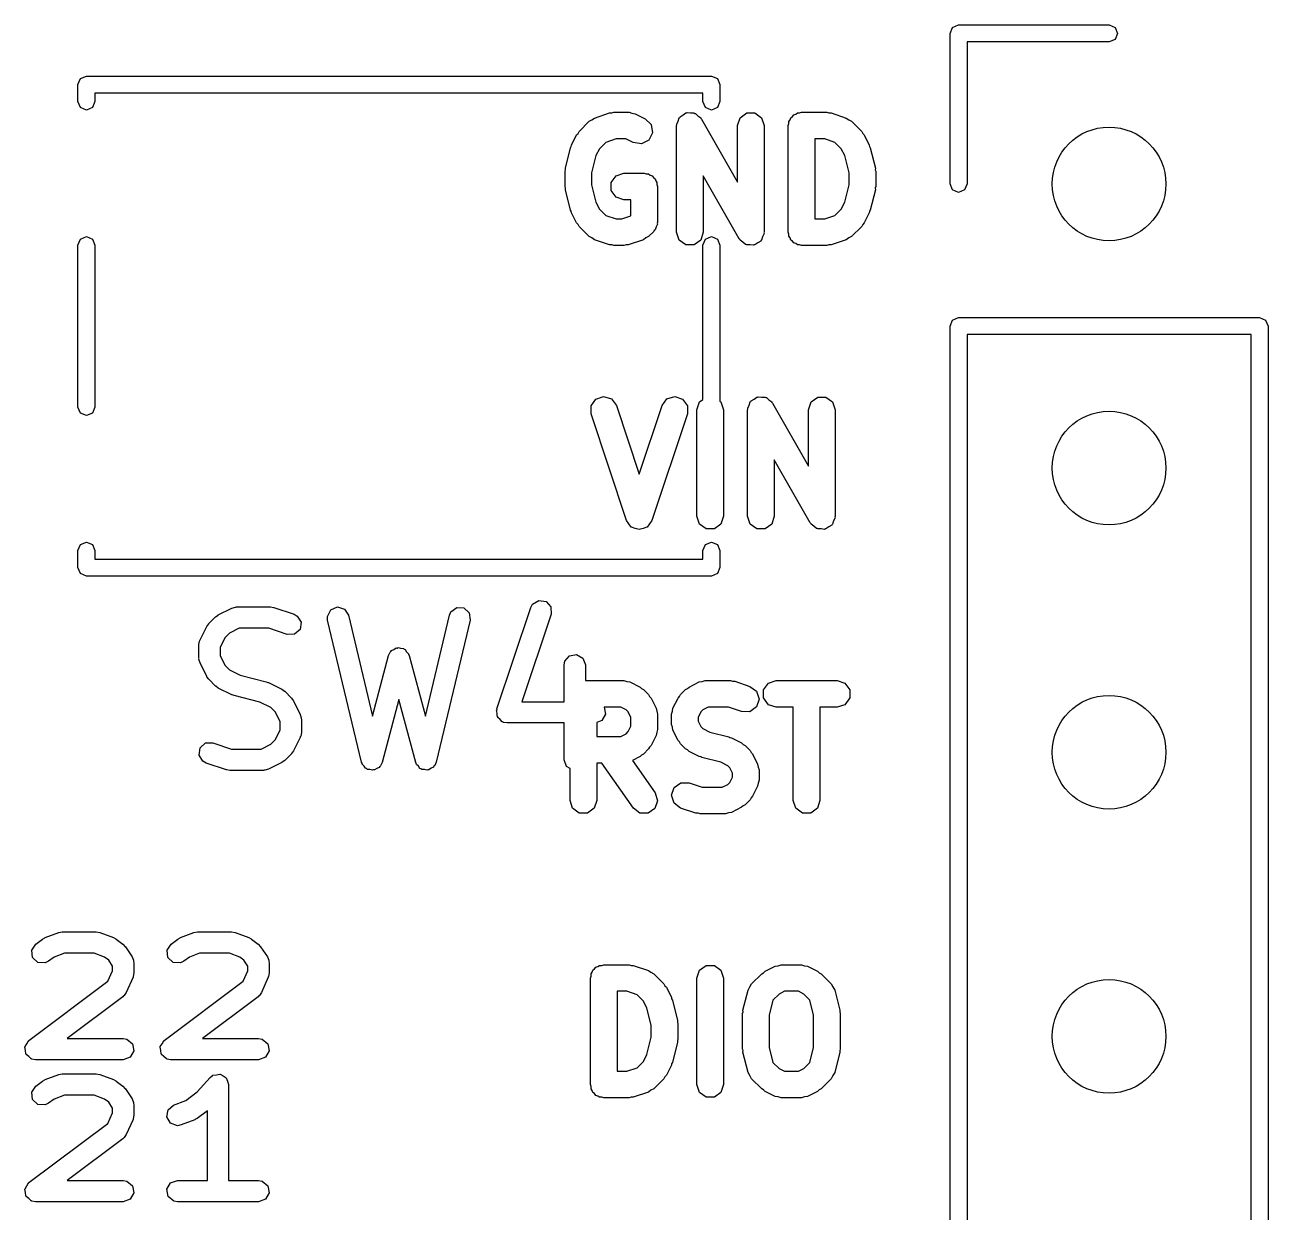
# Model space of a CAD drawing. Extents: x 4.56 to 6.28, y -4.66 to -2.14.
# Drawn here: x 5.9101 to 6.2547, y -4.2416 to -3.9126 of the extents above; entities that cross this region are included whole.
import ezdxf

# ---------------------------------------------------------------- set-up
doc = ezdxf.new("R2010")
doc.units = 0
doc.header["$MEASUREMENT"] = 0
doc.layers.add('BLACK', color=7, linetype='CONTINUOUS')

msp = doc.modelspace()

# ---------------------------------------------------------------- linework, layer by layer
at = {"layer": 'BLACK', "linetype": 'CONTINUOUS'}
for p, q in [((6.16654, -3.91496), (6.16723, -3.91329)), ((6.16723, -3.91329), (6.1689, -3.9126)), ((6.1689, -3.9126), (6.21063, -3.9126)), ((6.21063, -3.9126), (6.2123, -3.91329)), ((6.2123, -3.91329), (6.21299, -3.91496)), ((6.16654, -3.95669), (6.16654, -3.91496)), ((6.21063, -3.91732), (6.17126, -3.91732)), ((6.17126, -3.91732), (6.17126, -3.95669)), ((6.2123, -3.91663), (6.21063, -3.91732)), ((6.21299, -3.91496), (6.2123, -3.91663)), ((5.9248, -3.92913), (5.9255, -3.92746)), ((5.9255, -3.92746), (5.92717, -3.92677)), ((5.92717, -3.92677), (6.10039, -3.92677)), ((6.10039, -3.92677), (6.10206, -3.92746)), ((6.10206, -3.92746), (6.10276, -3.92913)), ((5.9248, -3.93386), (5.9248, -3.92913)), ((6.09803, -3.9315), (5.92953, -3.9315)), ((5.92953, -3.9315), (5.92953, -3.93386)), ((6.09803, -3.93386), (6.09803, -3.9315)), ((6.10276, -3.92913), (6.10276, -3.93386)), ((5.9255, -3.93553), (5.9248, -3.93386)), ((5.92717, -3.93622), (5.9255, -3.93553)), ((5.92884, -3.93553), (5.92717, -3.93622)), ((5.92953, -3.93386), (5.92884, -3.93553)), ((6.09872, -3.93553), (6.09803, -3.93386)), ((6.10039, -3.93622), (6.09872, -3.93553)), ((6.10206, -3.93553), (6.10039, -3.93622)), ((6.10276, -3.93386), (6.10206, -3.93553)), ((6.06653, -3.93932), (6.06729, -3.93893)), ((6.06729, -3.93893), (6.06798, -3.93843)), ((6.06798, -3.93843), (6.07219, -3.93702)), ((6.07219, -3.93702), (6.07279, -3.93702)), ((6.07279, -3.93702), (6.07336, -3.93683)), ((6.07336, -3.93683), (6.07758, -3.93683)), ((6.07758, -3.93683), (6.07839, -3.9371)), ((6.07839, -3.9371), (6.07923, -3.93722)), ((6.07923, -3.93722), (6.08204, -3.93863)), ((6.08204, -3.93863), (6.08367, -3.94023)), ((6.09117, -3.93926), (6.09147, -3.93835)), ((6.09147, -3.93835), (6.09164, -3.93823)), ((6.09164, -3.93823), (6.09172, -3.93804)), ((6.09172, -3.93804), (6.09254, -3.93757)), ((6.09254, -3.93757), (6.09331, -3.93701)), ((6.09331, -3.93701), (6.09352, -3.93701)), ((6.09352, -3.93701), (6.0937, -3.93691)), ((6.0937, -3.93691), (6.09464, -3.93701)), ((6.09464, -3.93701), (6.09559, -3.93701)), ((6.09559, -3.93701), (6.09576, -3.93714)), ((6.09576, -3.93714), (6.09597, -3.93716)), ((6.09597, -3.93716), (6.09667, -3.9378)), ((6.09667, -3.9378), (6.09744, -3.93835)), ((6.09744, -3.93835), (6.0975, -3.93855)), ((6.0975, -3.93855), (6.09766, -3.93869)), ((6.09766, -3.93869), (6.10763, -3.95615)), ((6.10763, -3.94052), (6.10834, -3.93835)), ((6.10834, -3.93835), (6.11019, -3.93701)), ((6.11019, -3.93701), (6.11247, -3.93701)), ((6.11247, -3.93701), (6.11431, -3.93835)), ((6.11431, -3.93835), (6.11502, -3.94052)), ((6.12188, -3.93938), (6.12222, -3.93891)), ((6.12222, -3.93891), (6.1224, -3.93835)), ((6.1224, -3.93835), (6.12287, -3.93801)), ((6.12287, -3.93801), (6.12322, -3.93754)), ((6.12322, -3.93754), (6.12377, -3.93736)), ((6.12377, -3.93736), (6.12425, -3.93701)), ((6.12425, -3.93701), (6.12483, -3.93701)), ((6.12483, -3.93701), (6.12539, -3.93683)), ((6.12539, -3.93683), (6.13242, -3.93683)), ((6.13242, -3.93683), (6.13299, -3.93702)), ((6.13299, -3.93702), (6.13358, -3.93702)), ((6.13358, -3.93702), (6.1378, -3.93843)), ((6.1378, -3.93843), (6.13849, -3.93893)), ((6.13849, -3.93893), (6.13925, -3.93932)), ((6.06345, -3.94266), (6.06372, -3.94213)), ((6.06372, -3.94213), (6.06653, -3.93932)), ((6.08367, -3.94023), (6.08404, -3.94248)), ((6.09076, -3.94052), (6.09083, -3.94032)), ((6.09076, -3.97005), (6.09076, -3.94052)), ((6.09078, -3.94012), (6.09117, -3.93926)), ((6.09083, -3.94032), (6.09078, -3.94012)), ((6.10763, -3.95615), (6.10763, -3.94052)), ((6.11502, -3.94052), (6.11502, -3.97005)), ((6.1217, -3.94052), (6.12188, -3.93997)), ((6.1217, -3.97005), (6.1217, -3.94052)), ((6.12188, -3.93997), (6.12188, -3.93938)), ((6.13925, -3.93932), (6.14206, -3.94213)), ((6.14206, -3.94213), (6.14233, -3.94266)), ((6.06162, -3.9459), (6.06303, -3.94309)), ((6.06303, -3.94309), (6.06345, -3.94266)), ((6.07114, -3.94516), (6.06936, -3.94693)), ((6.07396, -3.94421), (6.07114, -3.94516)), ((6.07671, -3.94421), (6.07396, -3.94421)), ((6.07874, -3.94523), (6.07671, -3.94421)), ((6.081, -3.94557), (6.07874, -3.94523)), ((6.08302, -3.94452), (6.081, -3.94557)), ((6.08404, -3.94248), (6.08302, -3.94452)), ((6.12908, -3.94421), (6.12908, -3.96636)), ((6.13182, -3.94421), (6.12908, -3.94421)), ((6.13464, -3.94516), (6.13182, -3.94421)), ((6.13641, -3.94693), (6.13464, -3.94516)), ((6.14233, -3.94266), (6.14275, -3.94309)), ((6.14275, -3.94309), (6.14415, -3.9459)), ((6.05994, -3.95228), (6.06134, -3.94666)), ((6.06134, -3.94666), (6.06156, -3.94631)), ((6.06156, -3.94631), (6.06162, -3.9459)), ((6.06841, -3.94884), (6.06721, -3.95363)), ((6.06936, -3.94693), (6.06841, -3.94884)), ((6.13737, -3.94884), (6.13641, -3.94693)), ((6.13857, -3.95363), (6.13737, -3.94884)), ((6.14415, -3.9459), (6.14422, -3.94631)), ((6.14422, -3.94631), (6.14443, -3.94666)), ((6.14443, -3.94666), (6.14584, -3.95228)), ((6.05983, -3.95318), (6.05997, -3.95274)), ((6.05997, -3.95274), (6.05994, -3.95228)), ((6.14584, -3.95228), (6.14581, -3.95274)), ((6.14581, -3.95274), (6.14595, -3.95318)), ((6.05983, -3.9574), (6.05983, -3.95318)), ((6.06721, -3.95363), (6.06721, -3.95694)), ((6.07266, -3.95626), (6.074, -3.95441)), ((6.074, -3.95441), (6.07617, -3.9537)), ((6.07617, -3.9537), (6.0818, -3.9537)), ((6.0818, -3.9537), (6.08235, -3.95389)), ((6.08235, -3.95389), (6.08294, -3.95389)), ((6.08294, -3.95389), (6.08341, -3.95423)), ((6.08341, -3.95423), (6.08397, -3.95441)), ((6.08397, -3.95441), (6.08431, -3.95488)), ((6.08431, -3.95488), (6.08478, -3.95523)), ((6.08478, -3.95523), (6.08496, -3.95578)), ((6.08496, -3.95578), (6.08531, -3.95626)), ((6.10812, -3.97188), (6.09814, -3.95442)), ((6.09814, -3.95442), (6.09814, -3.97005)), ((6.13857, -3.95694), (6.13857, -3.95363)), ((6.14595, -3.95318), (6.14595, -3.9574)), ((6.05997, -3.95783), (6.05983, -3.9574)), ((6.05994, -3.95829), (6.05997, -3.95783)), ((6.06134, -3.96392), (6.05994, -3.95829)), ((6.06721, -3.95694), (6.06841, -3.96173)), ((6.07266, -3.95854), (6.07266, -3.95626)), ((6.074, -3.96038), (6.07266, -3.95854)), ((6.08531, -3.95626), (6.08531, -3.95684)), ((6.08531, -3.95684), (6.08549, -3.9574)), ((6.08549, -3.9574), (6.08549, -3.96724)), ((6.13737, -3.96173), (6.13857, -3.95694)), ((6.14584, -3.95829), (6.14443, -3.96392)), ((6.14595, -3.9574), (6.14581, -3.95783)), ((6.14581, -3.95783), (6.14584, -3.95829)), ((6.16723, -3.95836), (6.16654, -3.95669)), ((6.1689, -3.95906), (6.16723, -3.95836)), ((6.17057, -3.95836), (6.1689, -3.95906)), ((6.17126, -3.95669), (6.17057, -3.95836)), ((6.06841, -3.96173), (6.06936, -3.96365)), ((6.07617, -3.96109), (6.074, -3.96038)), ((6.07811, -3.96109), (6.07617, -3.96109)), ((6.07811, -3.96552), (6.07811, -3.96109)), ((6.13641, -3.96365), (6.13737, -3.96173)), ((6.06156, -3.96426), (6.06134, -3.96392)), ((6.06162, -3.96467), (6.06156, -3.96426)), ((6.06303, -3.96748), (6.06162, -3.96467)), ((6.06936, -3.96365), (6.07114, -3.96542)), ((6.07114, -3.96542), (6.07396, -3.96636)), ((6.07396, -3.96636), (6.07558, -3.96636)), ((6.07558, -3.96636), (6.07811, -3.96552)), ((6.12908, -3.96636), (6.13182, -3.96636)), ((6.13182, -3.96636), (6.13464, -3.96542)), ((6.13464, -3.96542), (6.13641, -3.96365)), ((6.14415, -3.96467), (6.14275, -3.96748)), ((6.14422, -3.96426), (6.14415, -3.96467)), ((6.14443, -3.96392), (6.14422, -3.96426)), ((6.06345, -3.96791), (6.06303, -3.96748)), ((6.06372, -3.96844), (6.06345, -3.96791)), ((6.06653, -3.97125), (6.06372, -3.96844)), ((6.08441, -3.96985), (6.083, -3.97125)), ((6.08454, -3.96958), (6.08441, -3.96985)), ((6.08478, -3.96941), (6.08454, -3.96958)), ((6.08505, -3.96859), (6.08478, -3.96941)), ((6.08544, -3.96782), (6.08505, -3.96859)), ((6.08549, -3.96724), (6.0854, -3.96752)), ((6.0854, -3.96752), (6.08544, -3.96782)), ((6.14206, -3.96844), (6.13925, -3.97125)), ((6.14233, -3.96791), (6.14206, -3.96844)), ((6.14275, -3.96748), (6.14233, -3.96791)), ((5.9248, -3.97362), (5.9255, -3.97195)), ((5.9255, -3.97195), (5.92717, -3.97126)), ((5.92717, -3.97126), (5.92884, -3.97195)), ((5.92884, -3.97195), (5.92953, -3.97362)), ((6.06729, -3.97164), (6.06653, -3.97125)), ((6.06798, -3.97215), (6.06729, -3.97164)), ((6.07219, -3.97355), (6.06798, -3.97215)), ((6.08156, -3.97215), (6.07734, -3.97355)), ((6.08224, -3.97164), (6.08156, -3.97215)), ((6.083, -3.97125), (6.08224, -3.97164)), ((6.09147, -3.97222), (6.09076, -3.97005)), ((6.09331, -3.97356), (6.09147, -3.97222)), ((6.09744, -3.97222), (6.09559, -3.97356)), ((6.09814, -3.97005), (6.09744, -3.97222)), ((6.09803, -3.97362), (6.09872, -3.97195)), ((6.09872, -3.97195), (6.10039, -3.97126)), ((6.10039, -3.97126), (6.10206, -3.97195)), ((6.10206, -3.97195), (6.10276, -3.97362)), ((6.10828, -3.97202), (6.10812, -3.97188)), ((6.10834, -3.97222), (6.10828, -3.97202)), ((6.10911, -3.97278), (6.10834, -3.97222)), ((6.10981, -3.97342), (6.10911, -3.97278)), ((6.11002, -3.97344), (6.10981, -3.97342)), ((6.11019, -3.97356), (6.11002, -3.97344)), ((6.11323, -3.973), (6.11247, -3.97356)), ((6.11406, -3.97253), (6.11323, -3.973)), ((6.11414, -3.97234), (6.11406, -3.97253)), ((6.11431, -3.97222), (6.11414, -3.97234)), ((6.11461, -3.97132), (6.11431, -3.97222)), ((6.11499, -3.97045), (6.11461, -3.97132)), ((6.11502, -3.97005), (6.11495, -3.97025)), ((6.11495, -3.97025), (6.11499, -3.97045)), ((6.12188, -3.97061), (6.1217, -3.97005)), ((6.12188, -3.97119), (6.12188, -3.97061)), ((6.12222, -3.97166), (6.12188, -3.97119)), ((6.1224, -3.97222), (6.12222, -3.97166)), ((6.12287, -3.97256), (6.1224, -3.97222)), ((6.12322, -3.97304), (6.12287, -3.97256)), ((6.12377, -3.97322), (6.12322, -3.97304)), ((6.12425, -3.97356), (6.12377, -3.97322)), ((6.1378, -3.97215), (6.13358, -3.97355)), ((6.13849, -3.97164), (6.1378, -3.97215)), ((6.13925, -3.97125), (6.13849, -3.97164)), ((5.9248, -4.0185), (5.9248, -3.97362)), ((5.92953, -3.97362), (5.92953, -4.0185)), ((6.07279, -3.97356), (6.07219, -3.97355)), ((6.07336, -3.97374), (6.07279, -3.97356)), ((6.07617, -3.97374), (6.07336, -3.97374)), ((6.07674, -3.97356), (6.07617, -3.97374)), ((6.07734, -3.97355), (6.07674, -3.97356)), ((6.09559, -3.97356), (6.09331, -3.97356)), ((6.09803, -4.01641), (6.09803, -3.97362)), ((6.10276, -3.97362), (6.10276, -4.01687)), ((6.11113, -3.97356), (6.11019, -3.97356)), ((6.11208, -3.97366), (6.11113, -3.97356)), ((6.11226, -3.97356), (6.11208, -3.97366)), ((6.11247, -3.97356), (6.11226, -3.97356)), ((6.12483, -3.97356), (6.12425, -3.97356)), ((6.12539, -3.97374), (6.12483, -3.97356)), ((6.13242, -3.97374), (6.12539, -3.97374)), ((6.13299, -3.97356), (6.13242, -3.97374)), ((6.13358, -3.97355), (6.13299, -3.97356)), ((6.16723, -3.99439), (6.1689, -3.9937)), ((6.1689, -3.9937), (6.25236, -3.9937)), ((6.25236, -3.9937), (6.25403, -3.99439)), ((6.16654, -3.99606), (6.16723, -3.99439)), ((6.16654, -4.39213), (6.16654, -3.99606)), ((6.25403, -3.99439), (6.25472, -3.99606)), ((6.25472, -3.99606), (6.25472, -4.39213)), ((6.17126, -3.99843), (6.17126, -4.38976)), ((6.25, -3.99843), (6.17126, -3.99843)), ((6.25, -4.38976), (6.25, -3.99843)), ((6.06703, -4.01815), (6.06836, -4.01629)), ((6.06705, -4.02043), (6.06703, -4.01815)), ((6.06836, -4.01629), (6.07052, -4.01557)), ((6.07052, -4.01557), (6.0727, -4.01626)), ((6.0727, -4.01626), (6.07405, -4.0181)), ((6.07405, -4.0181), (6.08039, -4.03712)), ((6.08039, -4.03712), (6.08673, -4.0181)), ((6.08673, -4.0181), (6.08809, -4.01626)), ((6.08809, -4.01626), (6.09026, -4.01557)), ((6.09026, -4.01557), (6.09243, -4.01629)), ((6.09243, -4.01629), (6.09375, -4.01815)), ((6.09375, -4.01815), (6.09374, -4.02043)), ((6.09639, -4.01926), (6.09709, -4.01709)), ((6.09709, -4.01709), (6.09803, -4.01641)), ((6.10276, -4.01687), (6.10306, -4.01709)), ((6.10306, -4.01709), (6.10377, -4.01926)), ((6.11047, -4.01886), (6.11086, -4.018)), ((6.11086, -4.018), (6.11115, -4.01709)), ((6.11115, -4.01709), (6.11132, -4.01697)), ((6.11132, -4.01697), (6.11141, -4.01678)), ((6.11141, -4.01678), (6.11223, -4.01631)), ((6.11223, -4.01631), (6.113, -4.01575)), ((6.113, -4.01575), (6.11321, -4.01575)), ((6.11321, -4.01575), (6.11339, -4.01565)), ((6.11339, -4.01565), (6.11433, -4.01575)), ((6.11433, -4.01575), (6.11528, -4.01575)), ((6.11528, -4.01575), (6.11545, -4.01588)), ((6.11545, -4.01588), (6.11565, -4.0159)), ((6.11565, -4.0159), (6.11636, -4.01654)), ((6.11636, -4.01654), (6.11712, -4.01709)), ((6.11712, -4.01709), (6.11719, -4.01729)), ((6.11719, -4.01729), (6.11734, -4.01743)), ((6.11734, -4.01743), (6.12732, -4.03489)), ((6.12732, -4.01926), (6.12802, -4.01709)), ((6.12802, -4.01709), (6.12987, -4.01575)), ((6.12987, -4.01575), (6.13215, -4.01575)), ((6.13215, -4.01575), (6.134, -4.01709)), ((6.134, -4.01709), (6.1347, -4.01926)), ((5.9255, -4.02017), (5.9248, -4.0185)), ((5.92717, -4.02087), (5.9255, -4.02017)), ((5.92884, -4.02017), (5.92717, -4.02087)), ((5.92953, -4.0185), (5.92884, -4.02017)), ((6.07689, -4.04996), (6.06705, -4.02043)), ((6.09374, -4.02043), (6.08389, -4.04996)), ((6.09639, -4.04879), (6.09639, -4.01926)), ((6.10377, -4.01926), (6.10377, -4.04879)), ((6.11045, -4.01926), (6.11051, -4.01907)), ((6.11045, -4.04879), (6.11045, -4.01926)), ((6.11051, -4.01907), (6.11047, -4.01886)), ((6.12732, -4.03489), (6.12732, -4.01926)), ((6.1347, -4.01926), (6.1347, -4.04879)), ((6.12781, -4.05062), (6.11783, -4.03316)), ((6.11783, -4.03316), (6.11783, -4.04879)), ((6.09709, -4.05096), (6.09639, -4.04879)), ((6.10377, -4.04879), (6.10306, -4.05096)), ((6.11115, -4.05096), (6.11045, -4.04879)), ((6.11783, -4.04879), (6.11712, -4.05096)), ((6.13468, -4.04919), (6.13429, -4.05006)), ((6.1347, -4.04879), (6.13464, -4.04899)), ((6.13464, -4.04899), (6.13468, -4.04919)), ((6.07755, -4.05085), (6.07689, -4.04996)), ((6.0782, -4.05176), (6.07755, -4.05085)), ((6.07823, -4.05177), (6.0782, -4.05176)), ((6.07825, -4.05179), (6.07823, -4.05177)), ((6.07931, -4.05213), (6.07825, -4.05179)), ((6.08036, -4.05248), (6.07931, -4.05213)), ((6.08039, -4.05247), (6.08036, -4.05248)), ((6.08042, -4.05248), (6.08039, -4.05247)), ((6.08148, -4.05213), (6.08042, -4.05248)), ((6.08254, -4.05179), (6.08148, -4.05213)), ((6.08256, -4.05177), (6.08254, -4.05179)), ((6.08258, -4.05176), (6.08256, -4.05177)), ((6.08323, -4.05085), (6.08258, -4.05176)), ((6.08389, -4.04996), (6.08323, -4.05085)), ((6.09894, -4.0523), (6.09709, -4.05096)), ((6.10122, -4.0523), (6.09894, -4.0523)), ((6.10306, -4.05096), (6.10122, -4.0523)), ((6.113, -4.0523), (6.11115, -4.05096)), ((6.11528, -4.0523), (6.113, -4.0523)), ((6.11712, -4.05096), (6.11528, -4.0523)), ((6.12796, -4.05076), (6.12781, -4.05062)), ((6.12802, -4.05096), (6.12796, -4.05076)), ((6.12879, -4.05152), (6.12802, -4.05096)), ((6.12949, -4.05216), (6.12879, -4.05152)), ((6.1297, -4.05218), (6.12949, -4.05216)), ((6.12987, -4.0523), (6.1297, -4.05218)), ((6.13082, -4.0523), (6.12987, -4.0523)), ((6.13176, -4.0524), (6.13082, -4.0523)), ((6.13194, -4.0523), (6.13176, -4.0524)), ((6.13215, -4.0523), (6.13194, -4.0523)), ((6.13292, -4.05174), (6.13215, -4.0523)), ((6.13374, -4.05127), (6.13292, -4.05174)), ((6.13383, -4.05108), (6.13374, -4.05127)), ((6.134, -4.05096), (6.13383, -4.05108)), ((6.13429, -4.05006), (6.134, -4.05096)), ((5.9255, -4.0566), (5.92717, -4.05591)), ((5.92717, -4.05591), (5.92884, -4.0566)), ((6.09872, -4.0566), (6.10039, -4.05591)), ((6.10039, -4.05591), (6.10206, -4.0566)), ((5.9248, -4.05827), (5.9255, -4.0566)), ((5.9248, -4.06299), (5.9248, -4.05827)), ((5.92884, -4.0566), (5.92953, -4.05827)), ((5.92953, -4.05827), (5.92953, -4.06063)), ((6.09803, -4.05827), (6.09872, -4.0566)), ((6.09803, -4.06063), (6.09803, -4.05827)), ((6.10206, -4.0566), (6.10276, -4.05827)), ((6.10276, -4.05827), (6.10276, -4.06299)), ((5.9255, -4.06466), (5.9248, -4.06299)), ((5.92953, -4.06063), (6.09803, -4.06063)), ((6.10276, -4.06299), (6.10206, -4.06466)), ((5.92717, -4.06535), (5.9255, -4.06466)), ((6.10039, -4.06535), (5.92717, -4.06535)), ((6.10206, -4.06466), (6.10039, -4.06535)), ((6.05035, -4.07406), (6.05084, -4.07316)), ((6.05084, -4.07316), (6.05256, -4.0721)), ((6.05256, -4.0721), (6.05456, -4.07239)), ((6.05456, -4.07239), (6.0559, -4.07391)), ((5.96107, -4.07853), (5.96295, -4.07665)), ((5.96295, -4.07665), (5.96367, -4.07615)), ((5.96367, -4.07615), (5.96372, -4.0761)), ((5.96372, -4.0761), (5.96746, -4.07422)), ((5.96746, -4.07422), (5.96845, -4.07393)), ((5.96845, -4.07393), (5.96862, -4.07397)), ((5.96862, -4.07397), (5.96879, -4.07391)), ((5.96879, -4.07391), (5.97816, -4.07391)), ((5.97816, -4.07391), (5.97903, -4.07407)), ((5.97903, -4.07407), (5.97909, -4.07406)), ((5.97909, -4.07406), (5.98472, -4.07594)), ((5.98472, -4.07594), (5.98562, -4.07643)), ((5.98562, -4.07643), (5.98668, -4.07815)), ((5.99397, -4.07653), (5.99488, -4.07472)), ((5.99403, -4.07755), (5.99397, -4.07653)), ((5.99488, -4.07472), (5.99673, -4.07392)), ((5.99673, -4.07392), (5.99867, -4.0745)), ((5.99867, -4.0745), (5.99978, -4.07618)), ((5.99978, -4.07618), (6.00644, -4.10417)), ((6.02112, -4.10417), (6.02778, -4.07618)), ((6.02778, -4.07618), (6.02819, -4.07524)), ((6.02819, -4.07524), (6.02981, -4.07404)), ((6.02981, -4.07404), (6.03182, -4.07416)), ((6.03182, -4.07416), (6.03329, -4.07554)), ((6.03329, -4.07554), (6.03352, -4.07755)), ((6.04097, -4.10218), (6.05035, -4.07406)), ((6.05595, -4.07592), (6.04787, -4.10016)), ((6.0559, -4.07391), (6.05595, -4.07592)), ((5.95865, -4.08304), (5.96052, -4.07929)), ((5.96052, -4.07929), (5.96105, -4.07859)), ((5.96105, -4.07859), (5.96107, -4.07853)), ((5.96948, -4.07982), (5.96678, -4.08117)), ((5.97768, -4.07982), (5.96948, -4.07982)), ((5.98285, -4.08154), (5.97768, -4.07982)), ((5.98638, -4.08015), (5.98487, -4.08149)), ((5.98668, -4.07815), (5.98638, -4.08015)), ((6.00341, -4.11692), (5.99403, -4.07755)), ((6.03352, -4.07755), (6.02415, -4.11692)), ((5.95833, -4.08436), (5.95851, -4.08335)), ((5.95851, -4.08335), (5.95862, -4.08322)), ((5.95862, -4.08322), (5.95865, -4.08304)), ((5.96559, -4.08236), (5.96424, -4.08506)), ((5.96678, -4.08117), (5.96559, -4.08236)), ((5.98487, -4.08149), (5.98285, -4.08154)), ((5.95833, -4.08811), (5.95833, -4.08436)), ((5.96424, -4.08506), (5.96424, -4.08742)), ((6.01093, -4.08735), (6.01136, -4.08642)), ((6.01136, -4.08642), (6.01158, -4.08627)), ((6.01158, -4.08627), (6.01169, -4.08602)), ((6.01169, -4.08602), (6.01239, -4.0857)), ((6.01239, -4.0857), (6.01301, -4.08526)), ((6.01301, -4.08526), (6.01328, -4.08529)), ((6.01328, -4.08529), (6.01353, -4.08517)), ((6.01353, -4.08517), (6.01426, -4.08537)), ((6.01426, -4.08537), (6.01502, -4.08544)), ((6.01502, -4.08544), (6.01522, -4.08563)), ((6.01522, -4.08563), (6.01548, -4.0857)), ((6.01548, -4.0857), (6.01591, -4.08632)), ((6.01591, -4.08632), (6.01645, -4.08686)), ((6.01645, -4.08686), (6.01648, -4.08713)), ((6.01648, -4.08713), (6.01663, -4.08735)), ((6.06105, -4.08743), (6.06304, -4.08708)), ((6.06304, -4.08708), (6.06479, -4.08809)), ((5.95839, -4.08828), (5.95833, -4.08811)), ((5.95835, -4.08845), (5.95839, -4.08828)), ((5.95865, -4.08943), (5.95835, -4.08845)), ((5.96052, -4.09318), (5.95865, -4.08943)), ((5.96424, -4.08742), (5.96559, -4.09011)), ((5.96559, -4.09011), (5.96678, -4.09131)), ((6.00644, -4.10417), (6.01093, -4.08735)), ((6.01663, -4.08735), (6.02112, -4.10417)), ((6.05957, -4.08999), (6.05975, -4.08898)), ((6.05957, -4.10016), (6.05957, -4.08999)), ((6.05975, -4.08898), (6.06105, -4.08743)), ((6.06479, -4.08809), (6.06548, -4.08999)), ((6.06548, -4.08999), (6.06548, -4.09431)), ((5.96057, -4.09323), (5.96052, -4.09318)), ((5.96107, -4.09395), (5.96057, -4.09323)), ((5.96295, -4.09583), (5.96107, -4.09395)), ((5.96678, -4.09131), (5.96982, -4.09283)), ((5.96982, -4.09283), (5.977, -4.09462)), ((5.96301, -4.09585), (5.96295, -4.09583)), ((5.96372, -4.09638), (5.96301, -4.09585)), ((5.96746, -4.09825), (5.96372, -4.09638)), ((5.977, -4.09462), (5.97747, -4.09483)), ((5.97747, -4.09483), (5.9776, -4.09485)), ((5.9776, -4.09485), (5.98135, -4.09672)), ((5.98135, -4.09672), (5.98206, -4.09725)), ((5.98206, -4.09725), (5.98212, -4.09727)), ((5.98212, -4.09727), (5.984, -4.09915)), ((6.06548, -4.09431), (6.07617, -4.09431)), ((6.07617, -4.09431), (6.07698, -4.09458)), ((6.07698, -4.09458), (6.07782, -4.0947)), ((6.07782, -4.0947), (6.08064, -4.09611)), ((6.08064, -4.09611), (6.08106, -4.09653)), ((6.08106, -4.09653), (6.0816, -4.0968)), ((6.0816, -4.0968), (6.083, -4.09821)), ((6.09184, -4.09821), (6.09325, -4.0968)), ((6.09325, -4.0968), (6.09378, -4.09653)), ((6.09378, -4.09653), (6.09421, -4.09611)), ((6.09421, -4.09611), (6.09702, -4.0947)), ((6.09702, -4.0947), (6.09786, -4.09458)), ((6.09786, -4.09458), (6.09867, -4.09431)), ((6.09867, -4.09431), (6.1057, -4.09431)), ((6.1057, -4.09431), (6.10627, -4.0945)), ((6.10627, -4.0945), (6.10687, -4.0945)), ((6.10687, -4.0945), (6.11109, -4.09591)), ((6.11109, -4.09591), (6.11292, -4.09726)), ((6.11292, -4.09726), (6.11361, -4.09944)), ((6.11485, -4.09686), (6.11619, -4.09502)), ((6.11485, -4.09914), (6.11485, -4.09686)), ((6.11619, -4.09502), (6.11836, -4.09431)), ((6.11836, -4.09431), (6.13523, -4.09431)), ((6.13523, -4.09431), (6.1374, -4.09502)), ((6.1374, -4.09502), (6.13874, -4.09686)), ((6.13874, -4.09686), (6.13874, -4.09914)), ((5.9676, -4.09827), (5.96746, -4.09825)), ((5.96807, -4.09848), (5.9676, -4.09827)), ((5.97525, -4.10027), (5.96807, -4.09848)), ((5.97828, -4.10179), (5.97525, -4.10027)), ((5.984, -4.09915), (5.9845, -4.09987)), ((5.9845, -4.09987), (5.98455, -4.09992)), ((5.98455, -4.09992), (5.98642, -4.10367)), ((6.01378, -4.09957), (6.00913, -4.117)), ((6.01843, -4.117), (6.01378, -4.09957)), ((6.04787, -4.10016), (6.05957, -4.10016)), ((6.083, -4.09821), (6.08327, -4.09874)), ((6.08327, -4.09874), (6.08369, -4.09916)), ((6.08369, -4.09916), (6.0851, -4.10198)), ((6.08975, -4.10198), (6.09115, -4.09916)), ((6.09115, -4.09916), (6.09157, -4.09874)), ((6.09157, -4.09874), (6.09184, -4.09821)), ((6.11361, -4.09944), (6.11289, -4.1016)), ((6.11619, -4.10099), (6.11485, -4.09914)), ((6.13874, -4.09914), (6.1374, -4.10099)), ((5.97948, -4.10299), (5.97828, -4.10179)), ((5.98083, -4.10568), (5.97948, -4.10299)), ((5.98642, -4.10367), (5.98672, -4.10465)), ((6.04087, -4.1026), (6.04098, -4.1024)), ((6.04101, -4.10339), (6.04087, -4.1026)), ((6.04098, -4.1024), (6.04097, -4.10218)), ((6.04103, -4.1042), (6.04101, -4.10339)), ((6.04118, -4.10437), (6.04103, -4.1042)), ((6.04122, -4.10459), (6.04118, -4.10437)), ((6.07106, -4.10362), (6.07005, -4.10537)), ((6.07072, -4.10169), (6.07106, -4.10362)), ((6.0753, -4.10169), (6.07072, -4.10169)), ((6.0768, -4.10244), (6.0753, -4.10169)), ((6.07736, -4.103), (6.0768, -4.10244)), ((6.07811, -4.1045), (6.07736, -4.103)), ((6.0851, -4.10198), (6.08523, -4.10282)), ((6.08523, -4.10282), (6.08549, -4.10363)), ((6.08549, -4.10363), (6.08549, -4.10785)), ((6.08936, -4.10363), (6.08962, -4.10282)), ((6.08936, -4.10644), (6.08936, -4.10363)), ((6.08962, -4.10282), (6.08975, -4.10198)), ((6.09749, -4.103), (6.09674, -4.1045)), ((6.09805, -4.10244), (6.09749, -4.103)), ((6.09954, -4.10169), (6.09805, -4.10244)), ((6.1051, -4.10169), (6.09954, -4.10169)), ((6.10875, -4.10291), (6.1051, -4.10169)), ((6.11103, -4.10293), (6.10875, -4.10291)), ((6.11289, -4.1016), (6.11103, -4.10293)), ((6.11836, -4.10169), (6.11619, -4.10099)), ((6.1231, -4.10169), (6.11836, -4.10169)), ((6.1231, -4.12753), (6.1231, -4.10169)), ((6.13523, -4.10169), (6.13048, -4.10169)), ((6.13048, -4.10169), (6.13048, -4.12753)), ((6.1374, -4.10099), (6.13523, -4.10169)), ((5.98083, -4.10804), (5.98083, -4.10568)), ((5.98672, -4.10465), (5.98668, -4.10482)), ((5.98668, -4.10482), (5.98674, -4.10499)), ((5.98674, -4.10499), (5.98674, -4.10874)), ((6.04184, -4.10511), (6.04122, -4.10459)), ((6.04237, -4.10571), (6.04184, -4.10511)), ((6.04259, -4.10574), (6.04237, -4.10571)), ((6.04277, -4.10589), (6.04259, -4.10574)), ((6.04378, -4.10606), (6.04277, -4.10589)), ((6.05957, -4.10606), (6.04378, -4.10606)), ((6.05957, -4.11624), (6.05957, -4.10606)), ((6.07005, -4.10537), (6.06862, -4.10589)), ((6.06862, -4.10589), (6.06862, -4.10978)), ((6.07736, -4.10847), (6.07811, -4.10697)), ((6.07811, -4.10697), (6.07811, -4.1045)), ((6.08549, -4.10785), (6.08523, -4.10865)), ((6.08962, -4.10725), (6.08936, -4.10644)), ((6.08975, -4.10809), (6.08962, -4.10725)), ((6.09674, -4.1045), (6.09674, -4.10557)), ((6.09674, -4.10557), (6.09749, -4.10707)), ((6.09749, -4.10707), (6.09805, -4.10762)), ((6.09805, -4.10762), (6.09996, -4.10858)), ((5.97828, -4.11193), (5.97948, -4.11074)), ((5.97948, -4.11074), (5.98083, -4.10804)), ((5.98642, -4.11006), (5.98455, -4.11381)), ((5.98644, -4.10988), (5.98642, -4.11006)), ((5.98656, -4.10975), (5.98644, -4.10988)), ((5.98674, -4.10874), (5.98656, -4.10975)), ((6.06862, -4.10978), (6.0753, -4.10978)), ((6.0753, -4.10978), (6.0768, -4.10903)), ((6.0768, -4.10903), (6.07736, -4.10847)), ((6.0851, -4.1095), (6.08369, -4.11231)), ((6.08523, -4.10865), (6.0851, -4.1095)), ((6.09115, -4.1109), (6.08975, -4.10809)), ((6.09157, -4.11133), (6.09115, -4.1109)), ((6.09996, -4.10858), (6.10519, -4.10989)), ((6.10519, -4.10989), (6.10554, -4.11011)), ((6.10554, -4.11011), (6.10595, -4.11017)), ((6.10595, -4.11017), (6.10876, -4.11158)), ((5.95839, -4.11495), (5.95869, -4.11295)), ((5.95869, -4.11295), (5.9602, -4.11161)), ((5.9602, -4.11161), (5.96222, -4.11156)), ((5.96222, -4.11156), (5.96739, -4.11328)), ((5.96739, -4.11328), (5.97559, -4.11328)), ((5.97559, -4.11328), (5.97828, -4.11193)), ((5.984, -4.11457), (5.98212, -4.11645)), ((5.98402, -4.11452), (5.984, -4.11457)), ((5.98455, -4.11381), (5.98402, -4.11452)), ((6.0816, -4.11467), (6.08106, -4.11495)), ((6.083, -4.11327), (6.0816, -4.11467)), ((6.08327, -4.11273), (6.083, -4.11327)), ((6.08369, -4.11231), (6.08327, -4.11273)), ((6.09184, -4.11186), (6.09157, -4.11133)), ((6.09325, -4.11327), (6.09184, -4.11186)), ((6.09378, -4.11354), (6.09325, -4.11327)), ((6.09421, -4.11396), (6.09378, -4.11354)), ((6.09702, -4.11537), (6.09421, -4.11396)), ((6.10876, -4.11158), (6.10918, -4.11199)), ((6.10918, -4.11199), (6.10972, -4.11227)), ((6.10972, -4.11227), (6.11112, -4.11367)), ((6.11112, -4.11367), (6.1114, -4.11421)), ((6.1114, -4.11421), (6.11182, -4.11463)), ((6.11182, -4.11463), (6.11322, -4.11744)), ((5.95945, -4.11667), (5.95839, -4.11495)), ((5.96035, -4.11716), (5.95945, -4.11667)), ((5.96598, -4.11904), (5.96035, -4.11716)), ((5.98135, -4.117), (5.9776, -4.11888)), ((5.9814, -4.11695), (5.98135, -4.117)), ((5.98212, -4.11645), (5.9814, -4.11695)), ((6.00358, -4.11718), (6.00341, -4.11692)), ((6.00361, -4.11749), (6.00358, -4.11718)), ((6.00412, -4.118), (6.00361, -4.11749)), ((6.00452, -4.11861), (6.00412, -4.118)), ((6.00845, -4.1181), (6.00831, -4.11838)), ((6.0087, -4.11793), (6.00845, -4.1181)), ((6.00913, -4.117), (6.0087, -4.11793)), ((6.0186, -4.11725), (6.01843, -4.117)), ((6.01864, -4.11756), (6.0186, -4.11725)), ((6.01917, -4.11806), (6.01864, -4.11756)), ((6.01958, -4.11865), (6.01917, -4.11806)), ((6.0235, -4.11805), (6.02336, -4.11833)), ((6.02374, -4.11786), (6.0235, -4.11805)), ((6.02415, -4.11692), (6.02374, -4.11786)), ((6.06026, -4.11813), (6.05957, -4.11624)), ((6.06123, -4.1187), (6.06026, -4.11813)), ((6.07003, -4.11716), (6.06862, -4.11716)), ((6.06862, -4.11716), (6.06862, -4.12753)), ((6.07877, -4.12965), (6.07003, -4.11716)), ((6.08064, -4.11537), (6.07853, -4.11642)), ((6.07853, -4.11642), (6.08482, -4.12541)), ((6.08106, -4.11495), (6.08064, -4.11537)), ((6.09743, -4.11543), (6.09702, -4.11537)), ((6.09778, -4.11564), (6.09743, -4.11543)), ((6.10301, -4.11695), (6.09778, -4.11564)), ((6.10492, -4.11791), (6.10301, -4.11695)), ((6.10548, -4.11847), (6.10492, -4.11791)), ((6.11322, -4.11744), (6.11335, -4.11829)), ((5.96604, -4.11903), (5.96598, -4.11904)), ((5.96691, -4.11919), (5.96604, -4.11903)), ((5.97628, -4.11919), (5.96691, -4.11919)), ((5.97645, -4.11913), (5.97628, -4.11919)), ((5.97662, -4.11917), (5.97645, -4.11913)), ((5.9776, -4.11888), (5.97662, -4.11917)), ((6.00482, -4.11869), (6.00452, -4.11861)), ((6.00504, -4.11891), (6.00482, -4.11869)), ((6.00576, -4.11898), (6.00504, -4.11891)), ((6.00646, -4.11918), (6.00576, -4.11898)), ((6.00674, -4.11906), (6.00646, -4.11918)), ((6.00705, -4.11909), (6.00674, -4.11906)), ((6.00764, -4.11867), (6.00705, -4.11909)), ((6.00831, -4.11838), (6.00764, -4.11867)), ((6.01988, -4.11873), (6.01958, -4.11865)), ((6.02011, -4.11895), (6.01988, -4.11873)), ((6.02083, -4.11899), (6.02011, -4.11895)), ((6.02153, -4.11918), (6.02083, -4.11899)), ((6.02181, -4.11905), (6.02153, -4.11918)), ((6.02212, -4.11906), (6.02181, -4.11905)), ((6.02271, -4.11863), (6.02212, -4.11906)), ((6.02336, -4.11833), (6.02271, -4.11863)), ((6.06123, -4.12753), (6.06123, -4.1187)), ((6.10623, -4.11997), (6.10548, -4.11847)), ((6.10548, -4.12253), (6.10623, -4.12104)), ((6.10623, -4.12104), (6.10623, -4.11997)), ((6.11335, -4.11829), (6.11361, -4.11909)), ((6.11361, -4.11909), (6.11361, -4.12191)), ((6.08936, -4.1261), (6.09008, -4.12393)), ((6.09008, -4.12393), (6.09193, -4.12261)), ((6.09193, -4.12261), (6.09421, -4.12262)), ((6.09421, -4.12262), (6.09786, -4.12384)), ((6.09786, -4.12384), (6.10342, -4.12384)), ((6.10342, -4.12384), (6.10492, -4.12309)), ((6.10492, -4.12309), (6.10548, -4.12253)), ((6.11322, -4.12356), (6.11182, -4.12637)), ((6.11335, -4.12272), (6.11322, -4.12356)), ((6.11361, -4.12191), (6.11335, -4.12272)), ((6.06194, -4.1297), (6.06123, -4.12753)), ((6.06862, -4.12753), (6.06791, -4.1297)), ((6.08549, -4.1276), (6.08475, -4.12975)), ((6.08482, -4.12541), (6.08549, -4.1276)), ((6.09004, -4.12827), (6.08936, -4.1261)), ((6.09188, -4.12963), (6.09004, -4.12827)), ((6.11112, -4.12733), (6.10972, -4.12873)), ((6.1114, -4.1268), (6.11112, -4.12733)), ((6.11182, -4.12637), (6.1114, -4.1268)), ((6.12381, -4.1297), (6.1231, -4.12753)), ((6.13048, -4.12753), (6.12978, -4.1297)), ((6.06378, -4.13104), (6.06194, -4.1297)), ((6.06607, -4.13104), (6.06378, -4.13104)), ((6.06791, -4.1297), (6.06607, -4.13104)), ((6.0806, -4.13102), (6.07877, -4.12965)), ((6.08288, -4.13106), (6.0806, -4.13102)), ((6.08475, -4.12975), (6.08288, -4.13106)), ((6.0961, -4.13103), (6.09188, -4.12963)), ((6.0967, -4.13104), (6.0961, -4.13103)), ((6.09727, -4.13122), (6.0967, -4.13104)), ((6.1043, -4.13122), (6.09727, -4.13122)), ((6.1051, -4.13096), (6.1043, -4.13122)), ((6.10595, -4.13083), (6.1051, -4.13096)), ((6.10876, -4.12943), (6.10595, -4.13083)), ((6.10918, -4.12901), (6.10876, -4.12943)), ((6.10972, -4.12873), (6.10918, -4.12901)), ((6.12565, -4.13104), (6.12381, -4.1297)), ((6.12793, -4.13104), (6.12565, -4.13104)), ((6.12978, -4.1297), (6.12793, -4.13104)), ((5.91311, -4.16735), (5.91499, -4.16594)), ((5.91499, -4.16594), (5.91564, -4.16562)), ((5.91564, -4.16562), (5.91572, -4.16554)), ((5.91572, -4.16554), (5.91947, -4.16414)), ((5.91947, -4.16414), (5.92048, -4.16395)), ((5.92048, -4.16395), (5.9205, -4.16395)), ((5.9205, -4.16395), (5.92051, -4.16395)), ((5.92051, -4.16395), (5.92988, -4.16395)), ((5.92988, -4.16395), (5.93089, -4.16413)), ((5.93089, -4.16413), (5.93091, -4.16414)), ((5.93091, -4.16414), (5.93092, -4.16414)), ((5.93092, -4.16414), (5.93467, -4.16554)), ((5.93467, -4.16554), (5.9353, -4.16591)), ((5.9353, -4.16591), (5.9354, -4.16594)), ((5.9354, -4.16594), (5.93728, -4.16735)), ((5.95061, -4.16735), (5.95248, -4.16594)), ((5.95248, -4.16594), (5.95313, -4.16562)), ((5.95313, -4.16562), (5.95322, -4.16554)), ((5.95322, -4.16554), (5.95697, -4.16414)), ((5.95697, -4.16414), (5.95798, -4.16395)), ((5.95798, -4.16395), (5.95799, -4.16395)), ((5.95799, -4.16395), (5.95801, -4.16395)), ((5.95801, -4.16395), (5.96738, -4.16395)), ((5.96738, -4.16395), (5.96839, -4.16413)), ((5.96839, -4.16413), (5.9684, -4.16414)), ((5.9684, -4.16414), (5.96842, -4.16414)), ((5.96842, -4.16414), (5.97217, -4.16554)), ((5.97217, -4.16554), (5.97279, -4.16591)), ((5.97279, -4.16591), (5.9729, -4.16594)), ((5.9729, -4.16594), (5.97478, -4.16735)), ((5.91201, -4.16904), (5.91311, -4.16735)), ((5.91225, -4.17105), (5.91201, -4.16904)), ((5.92105, -4.16985), (5.91819, -4.17092)), ((5.92935, -4.16985), (5.92105, -4.16985)), ((5.9322, -4.17092), (5.92935, -4.16985)), ((5.93728, -4.16735), (5.93794, -4.16806)), ((5.93794, -4.16806), (5.93796, -4.16808)), ((5.93796, -4.16808), (5.93984, -4.17089)), ((5.94951, -4.16904), (5.95061, -4.16735)), ((5.94975, -4.17105), (5.94951, -4.16904)), ((5.95854, -4.16985), (5.95569, -4.17092)), ((5.96684, -4.16985), (5.95854, -4.16985)), ((5.9697, -4.17092), (5.96684, -4.16985)), ((5.97478, -4.16735), (5.97544, -4.16806)), ((5.97544, -4.16806), (5.97546, -4.16808)), ((5.97546, -4.16808), (5.97733, -4.17089)), ((5.91373, -4.17243), (5.91225, -4.17105)), ((5.91574, -4.17254), (5.91373, -4.17243)), ((5.91666, -4.17208), (5.91574, -4.17254)), ((5.91819, -4.17092), (5.91666, -4.17208)), ((5.93333, -4.17177), (5.9322, -4.17092)), ((5.93443, -4.17342), (5.93333, -4.17177)), ((5.93984, -4.17089), (5.94025, -4.17183)), ((5.94025, -4.17183), (5.94021, -4.17219)), ((5.94021, -4.17219), (5.94034, -4.17253)), ((5.94034, -4.17253), (5.94034, -4.17534)), ((5.95122, -4.17243), (5.94975, -4.17105)), ((5.95324, -4.17254), (5.95122, -4.17243)), ((5.95415, -4.17208), (5.95324, -4.17254)), ((5.95569, -4.17092), (5.95415, -4.17208)), ((5.97083, -4.17177), (5.9697, -4.17092)), ((5.97193, -4.17342), (5.97083, -4.17177)), ((5.97733, -4.17089), (5.97775, -4.17183)), ((5.97775, -4.17183), (5.97771, -4.17219)), ((5.97771, -4.17219), (5.97783, -4.17253)), ((5.97783, -4.17253), (5.97783, -4.17534)), ((6.06894, -4.17358), (6.06941, -4.17323)), ((6.06941, -4.17323), (6.06999, -4.17323)), ((6.06999, -4.17323), (6.07055, -4.17305)), ((6.07055, -4.17305), (6.07758, -4.17305)), ((6.07758, -4.17305), (6.07815, -4.17324)), ((6.07815, -4.17324), (6.07875, -4.17324)), ((6.07875, -4.17324), (6.08297, -4.17465)), ((6.09709, -4.17457), (6.09894, -4.17323)), ((6.09894, -4.17323), (6.10122, -4.17323)), ((6.10122, -4.17323), (6.10306, -4.17457)), ((6.11811, -4.17344), (6.11895, -4.17332)), ((6.11895, -4.17332), (6.11976, -4.17305)), ((6.11976, -4.17305), (6.12539, -4.17305)), ((6.12539, -4.17305), (6.1262, -4.17332)), ((6.1262, -4.17332), (6.12704, -4.17344)), ((5.93312, -4.17765), (5.93443, -4.17471)), ((5.93443, -4.17471), (5.93443, -4.17342)), ((5.94008, -4.17654), (5.93821, -4.18075)), ((5.94009, -4.17643), (5.94008, -4.17654)), ((5.94016, -4.17635), (5.94009, -4.17643)), ((5.94034, -4.17534), (5.94016, -4.17635)), ((5.97062, -4.17765), (5.97193, -4.17471)), ((5.97193, -4.17471), (5.97193, -4.17342)), ((5.97758, -4.17654), (5.9757, -4.18075)), ((5.97765, -4.17635), (5.97758, -4.17643)), ((5.97758, -4.17643), (5.97758, -4.17654)), ((5.97783, -4.17534), (5.97765, -4.17635)), ((6.06686, -4.17674), (6.06704, -4.17619)), ((6.06686, -4.20627), (6.06686, -4.17674)), ((6.06704, -4.1756), (6.06738, -4.17513)), ((6.06704, -4.17619), (6.06704, -4.1756)), ((6.06738, -4.17513), (6.06756, -4.17457)), ((6.06756, -4.17457), (6.06804, -4.17423)), ((6.06804, -4.17423), (6.06838, -4.17376)), ((6.06838, -4.17376), (6.06894, -4.17358)), ((6.08297, -4.17465), (6.08365, -4.17515)), ((6.08365, -4.17515), (6.08441, -4.17554)), ((6.08441, -4.17554), (6.08722, -4.17835)), ((6.09639, -4.17674), (6.09709, -4.17457)), ((6.09639, -4.20627), (6.09639, -4.17674)), ((6.10306, -4.17457), (6.10377, -4.17674)), ((6.10377, -4.17674), (6.10377, -4.20627)), ((6.11153, -4.17835), (6.11434, -4.17554)), ((6.11434, -4.17554), (6.11487, -4.17527)), ((6.11487, -4.17527), (6.1153, -4.17485)), ((6.1153, -4.17485), (6.11811, -4.17344)), ((6.12704, -4.17344), (6.12985, -4.17485)), ((6.12985, -4.17485), (6.13028, -4.17527)), ((6.13028, -4.17527), (6.13081, -4.17554)), ((6.13081, -4.17554), (6.13362, -4.17835)), ((5.91124, -4.19407), (5.93312, -4.17765)), ((5.94873, -4.19407), (5.97062, -4.17765)), ((6.08722, -4.17835), (6.08749, -4.17888)), ((6.08749, -4.17888), (6.08791, -4.17931)), ((6.08791, -4.17931), (6.08932, -4.18212)), ((6.10915, -4.18569), (6.11056, -4.18007)), ((6.11056, -4.18007), (6.11108, -4.17923)), ((6.11108, -4.17923), (6.11153, -4.17835)), ((6.13362, -4.17835), (6.13407, -4.17923)), ((6.13407, -4.17923), (6.13459, -4.18007)), ((6.13459, -4.18007), (6.136, -4.18569)), ((5.93728, -4.18192), (5.92187, -4.19348)), ((5.93741, -4.18171), (5.93728, -4.18192)), ((5.93763, -4.18161), (5.93741, -4.18171)), ((5.93821, -4.18075), (5.93763, -4.18161)), ((5.97478, -4.18192), (5.95936, -4.19348)), ((5.97491, -4.18171), (5.97478, -4.18192)), ((5.97513, -4.18161), (5.97491, -4.18171)), ((5.9757, -4.18075), (5.97513, -4.18161)), ((6.07424, -4.18043), (6.07424, -4.20258)), ((6.07698, -4.18043), (6.07424, -4.18043)), ((6.0798, -4.18138), (6.07698, -4.18043)), ((6.08158, -4.18315), (6.0798, -4.18138)), ((6.08253, -4.18506), (6.08158, -4.18315)), ((6.08932, -4.18212), (6.08938, -4.18253)), ((6.08938, -4.18253), (6.0896, -4.18288)), ((6.0896, -4.18288), (6.091, -4.1885)), ((6.11747, -4.18285), (6.11642, -4.18704)), ((6.11914, -4.18118), (6.11747, -4.18285)), ((6.12063, -4.18043), (6.11914, -4.18118)), ((6.12452, -4.18043), (6.12063, -4.18043)), ((6.12601, -4.18118), (6.12452, -4.18043)), ((6.12768, -4.18285), (6.12601, -4.18118)), ((6.12873, -4.18704), (6.12768, -4.18285)), ((6.08373, -4.18985), (6.08253, -4.18506)), ((6.10904, -4.18659), (6.10918, -4.18615)), ((6.10904, -4.19643), (6.10904, -4.18659)), ((6.10918, -4.18615), (6.10915, -4.18569)), ((6.11642, -4.18704), (6.11642, -4.19597)), ((6.12873, -4.19597), (6.12873, -4.18704)), ((6.136, -4.18569), (6.13597, -4.18615)), ((6.13597, -4.18615), (6.13611, -4.18659)), ((6.13611, -4.18659), (6.13611, -4.19643)), ((6.08373, -4.19316), (6.08373, -4.18985)), ((6.091, -4.1885), (6.09097, -4.18896)), ((6.09097, -4.18896), (6.09111, -4.1894)), ((6.09111, -4.1894), (6.09111, -4.19362)), ((5.92187, -4.19348), (5.93738, -4.19348)), ((5.93738, -4.19348), (5.93839, -4.19365)), ((5.93839, -4.19365), (5.93994, -4.19495)), ((5.95936, -4.19348), (5.97488, -4.19348)), ((5.97488, -4.19348), (5.97589, -4.19365)), ((5.97589, -4.19365), (5.97744, -4.19495)), ((6.08253, -4.19795), (6.08373, -4.19316)), ((6.09111, -4.19362), (6.09097, -4.19405)), ((5.9101, -4.19592), (5.91015, -4.19584)), ((5.91027, -4.19684), (5.9101, -4.19592)), ((5.91014, -4.19576), (5.91065, -4.19498)), ((5.91015, -4.19584), (5.91014, -4.19576)), ((5.91038, -4.19776), (5.91027, -4.19684)), ((5.91065, -4.19498), (5.91111, -4.19417)), ((5.91111, -4.19417), (5.91119, -4.19414)), ((5.91119, -4.19414), (5.91124, -4.19407)), ((5.94029, -4.19694), (5.93928, -4.19869)), ((5.93994, -4.19495), (5.94029, -4.19694)), ((5.9476, -4.19592), (5.94764, -4.19584)), ((5.94776, -4.19684), (5.9476, -4.19592)), ((5.94763, -4.19576), (5.94814, -4.19498)), ((5.94764, -4.19584), (5.94763, -4.19576)), ((5.94787, -4.19776), (5.94776, -4.19684)), ((5.94814, -4.19498), (5.94861, -4.19417)), ((5.94861, -4.19417), (5.94869, -4.19414)), ((5.94869, -4.19414), (5.94873, -4.19407)), ((5.97779, -4.19694), (5.97678, -4.19869)), ((5.97744, -4.19495), (5.97779, -4.19694)), ((6.091, -4.19451), (6.0896, -4.20014)), ((6.09097, -4.19405), (6.091, -4.19451)), ((6.10918, -4.19687), (6.10904, -4.19643)), ((6.10915, -4.19732), (6.10918, -4.19687)), ((6.11056, -4.20295), (6.10915, -4.19732)), ((6.11642, -4.19597), (6.11747, -4.20017)), ((6.12768, -4.20017), (6.12873, -4.19597)), ((6.136, -4.19732), (6.13459, -4.20295)), ((6.13611, -4.19643), (6.13597, -4.19687)), ((6.13597, -4.19687), (6.136, -4.19732)), ((5.91044, -4.19782), (5.91038, -4.19776)), ((5.91045, -4.1979), (5.91044, -4.19782)), ((5.91117, -4.19851), (5.91045, -4.1979)), ((5.91185, -4.19914), (5.91117, -4.19851)), ((5.91194, -4.19915), (5.91185, -4.19914)), ((5.912, -4.1992), (5.91194, -4.19915)), ((5.91301, -4.19938), (5.912, -4.1992)), ((5.93738, -4.19938), (5.91301, -4.19938)), ((5.93928, -4.19869), (5.93738, -4.19938)), ((5.94793, -4.19782), (5.94787, -4.19776)), ((5.94795, -4.1979), (5.94793, -4.19782)), ((5.94866, -4.19851), (5.94795, -4.1979)), ((5.94935, -4.19914), (5.94866, -4.19851)), ((5.94943, -4.19915), (5.94935, -4.19914)), ((5.9495, -4.1992), (5.94943, -4.19915)), ((5.95051, -4.19938), (5.9495, -4.1992)), ((5.97488, -4.19938), (5.95051, -4.19938)), ((5.97678, -4.19869), (5.97488, -4.19938)), ((6.0798, -4.20164), (6.08158, -4.19987)), ((6.08158, -4.19987), (6.08253, -4.19795)), ((6.08932, -4.20089), (6.08791, -4.2037)), ((6.08938, -4.20048), (6.08932, -4.20089)), ((6.0896, -4.20014), (6.08938, -4.20048)), ((6.11747, -4.20017), (6.11914, -4.20183)), ((6.12601, -4.20183), (6.12768, -4.20017)), ((5.91572, -4.20491), (5.91947, -4.20351)), ((5.91947, -4.20351), (5.92048, -4.20332)), ((5.92048, -4.20332), (5.9205, -4.20332)), ((5.9205, -4.20332), (5.92051, -4.20332)), ((5.92051, -4.20332), (5.92988, -4.20332)), ((5.92988, -4.20332), (5.93089, -4.2035)), ((5.93089, -4.2035), (5.93091, -4.20351)), ((5.93091, -4.20351), (5.93092, -4.20351)), ((5.93092, -4.20351), (5.93467, -4.20491)), ((5.95787, -4.20831), (5.96142, -4.20431)), ((5.96142, -4.20431), (5.96211, -4.20376)), ((5.96211, -4.20376), (5.96215, -4.20371)), ((5.96215, -4.20371), (5.96218, -4.20371)), ((5.96218, -4.20371), (5.96223, -4.20367)), ((5.96223, -4.20367), (5.96319, -4.20353)), ((5.96319, -4.20353), (5.96414, -4.20336)), ((5.96414, -4.20336), (5.96418, -4.20339)), ((5.96418, -4.20339), (5.96422, -4.20338)), ((5.96422, -4.20338), (5.96505, -4.20389)), ((5.96505, -4.20389), (5.96589, -4.20437)), ((6.07424, -4.20258), (6.07698, -4.20258)), ((6.07698, -4.20258), (6.0798, -4.20164)), ((6.08749, -4.20413), (6.08722, -4.20466)), ((6.08791, -4.2037), (6.08749, -4.20413)), ((6.11108, -4.20378), (6.11056, -4.20295)), ((6.11153, -4.20466), (6.11108, -4.20378)), ((6.11914, -4.20183), (6.12063, -4.20258)), ((6.12063, -4.20258), (6.12452, -4.20258)), ((6.12452, -4.20258), (6.12601, -4.20183)), ((6.13407, -4.20378), (6.13362, -4.20466)), ((6.13459, -4.20295), (6.13407, -4.20378)), ((5.91201, -4.20841), (5.91311, -4.20672)), ((5.91311, -4.20672), (5.91499, -4.20531)), ((5.91499, -4.20531), (5.91564, -4.20499)), ((5.91564, -4.20499), (5.91572, -4.20491)), ((5.93467, -4.20491), (5.9353, -4.20528)), ((5.9353, -4.20528), (5.9354, -4.20531)), ((5.9354, -4.20531), (5.93728, -4.20672)), ((5.93728, -4.20672), (5.93794, -4.20743)), ((5.93794, -4.20743), (5.93796, -4.20745)), ((5.93796, -4.20745), (5.93984, -4.21026)), ((5.96589, -4.20437), (5.96591, -4.20441)), ((5.96591, -4.20441), (5.96594, -4.20444)), ((5.96594, -4.20444), (5.96625, -4.20536)), ((5.96625, -4.20536), (5.96658, -4.20627)), ((5.96658, -4.20627), (5.96658, -4.23285)), ((6.06704, -4.20683), (6.06686, -4.20627)), ((6.06704, -4.20741), (6.06704, -4.20683)), ((6.06738, -4.20788), (6.06704, -4.20741)), ((6.08441, -4.20747), (6.08365, -4.20786)), ((6.08722, -4.20466), (6.08441, -4.20747)), ((6.09709, -4.20844), (6.09639, -4.20627)), ((6.10377, -4.20627), (6.10306, -4.20844)), ((6.11434, -4.20747), (6.11153, -4.20466)), ((6.11487, -4.20775), (6.11434, -4.20747)), ((6.1153, -4.20817), (6.11487, -4.20775)), ((6.13028, -4.20775), (6.12985, -4.20817)), ((6.13081, -4.20747), (6.13028, -4.20775)), ((6.13362, -4.20466), (6.13081, -4.20747)), ((5.91225, -4.21042), (5.91201, -4.20841)), ((5.91373, -4.2118), (5.91225, -4.21042)), ((5.91819, -4.21029), (5.91666, -4.21145)), ((5.92105, -4.20922), (5.91819, -4.21029)), ((5.92935, -4.20922), (5.92105, -4.20922)), ((5.9322, -4.21029), (5.92935, -4.20922)), ((5.93333, -4.21114), (5.9322, -4.21029)), ((5.93443, -4.21279), (5.93333, -4.21114)), ((5.93984, -4.21026), (5.94025, -4.2112)), ((5.94025, -4.2112), (5.94021, -4.21156)), ((5.95134, -4.21194), (5.9547, -4.21069)), ((5.9547, -4.21069), (5.95787, -4.20831)), ((6.06756, -4.20844), (6.06738, -4.20788)), ((6.06804, -4.20878), (6.06756, -4.20844)), ((6.06838, -4.20926), (6.06804, -4.20878)), ((6.06894, -4.20944), (6.06838, -4.20926)), ((6.06941, -4.20978), (6.06894, -4.20944)), ((6.06999, -4.20978), (6.06941, -4.20978)), ((6.07055, -4.20996), (6.06999, -4.20978)), ((6.07758, -4.20996), (6.07055, -4.20996)), ((6.07815, -4.20978), (6.07758, -4.20996)), ((6.07875, -4.20977), (6.07815, -4.20978)), ((6.08297, -4.20837), (6.07875, -4.20977)), ((6.08365, -4.20786), (6.08297, -4.20837)), ((6.09894, -4.20978), (6.09709, -4.20844)), ((6.10122, -4.20978), (6.09894, -4.20978)), ((6.10306, -4.20844), (6.10122, -4.20978)), ((6.11811, -4.20957), (6.1153, -4.20817)), ((6.11895, -4.2097), (6.11811, -4.20957)), ((6.11976, -4.20996), (6.11895, -4.2097)), ((6.12539, -4.20996), (6.11976, -4.20996)), ((6.1262, -4.2097), (6.12539, -4.20996)), ((6.12704, -4.20957), (6.1262, -4.2097)), ((6.12985, -4.20817), (6.12704, -4.20957)), ((5.91574, -4.21191), (5.91373, -4.2118)), ((5.91666, -4.21145), (5.91574, -4.21191)), ((5.93312, -4.21702), (5.93443, -4.21408)), ((5.93443, -4.21408), (5.93443, -4.21279)), ((5.94021, -4.21156), (5.94034, -4.2119)), ((5.94034, -4.2119), (5.94034, -4.21471)), ((5.94948, -4.21525), (5.94981, -4.21326)), ((5.94981, -4.21326), (5.95134, -4.21194)), ((5.96068, -4.21358), (5.9579, -4.21566)), ((5.96068, -4.23285), (5.96068, -4.21358)), ((5.91124, -4.23344), (5.93312, -4.21702)), ((5.94008, -4.21591), (5.93821, -4.22012)), ((5.94009, -4.2158), (5.94008, -4.21591)), ((5.94016, -4.21572), (5.94009, -4.2158)), ((5.94034, -4.21471), (5.94016, -4.21572)), ((5.9505, -4.21699), (5.94948, -4.21525)), ((5.95241, -4.21766), (5.9505, -4.21699)), ((5.95342, -4.21747), (5.95241, -4.21766)), ((5.95717, -4.21607), (5.95342, -4.21747)), ((5.95725, -4.21599), (5.95717, -4.21607)), ((5.9579, -4.21566), (5.95725, -4.21599)), ((5.93728, -4.22129), (5.92187, -4.23285)), ((5.93741, -4.22108), (5.93728, -4.22129)), ((5.93763, -4.22098), (5.93741, -4.22108)), ((5.93821, -4.22012), (5.93763, -4.22098)), ((5.9101, -4.23529), (5.91015, -4.23521)), ((5.91027, -4.23621), (5.9101, -4.23529)), ((5.91014, -4.23513), (5.91065, -4.23435)), ((5.91015, -4.23521), (5.91014, -4.23513)), ((5.91065, -4.23435), (5.91111, -4.23354)), ((5.91111, -4.23354), (5.91119, -4.23351)), ((5.91119, -4.23351), (5.91124, -4.23344)), ((5.92187, -4.23285), (5.93738, -4.23285)), ((5.93738, -4.23285), (5.93839, -4.23302)), ((5.93839, -4.23302), (5.93994, -4.23432)), ((5.93994, -4.23432), (5.94029, -4.23631)), ((5.94947, -4.23529), (5.95048, -4.23354)), ((5.94982, -4.23728), (5.94947, -4.23529)), ((5.95048, -4.23354), (5.95238, -4.23285)), ((5.95238, -4.23285), (5.96068, -4.23285)), ((5.96658, -4.23285), (5.97488, -4.23285)), ((5.97488, -4.23285), (5.97589, -4.23302)), ((5.97589, -4.23302), (5.97744, -4.23432)), ((5.97744, -4.23432), (5.97779, -4.23631)), ((5.91038, -4.23713), (5.91027, -4.23621)), ((5.91044, -4.23719), (5.91038, -4.23713)), ((5.91045, -4.23728), (5.91044, -4.23719)), ((5.91117, -4.23788), (5.91045, -4.23728)), ((5.91185, -4.23851), (5.91117, -4.23788)), ((5.91194, -4.23852), (5.91185, -4.23851)), ((5.912, -4.23857), (5.91194, -4.23852)), ((5.91301, -4.23875), (5.912, -4.23857)), ((5.93738, -4.23875), (5.91301, -4.23875)), ((5.93928, -4.23806), (5.93738, -4.23875)), ((5.94029, -4.23631), (5.93928, -4.23806)), ((5.95137, -4.23857), (5.94982, -4.23728)), ((5.95238, -4.23875), (5.95137, -4.23857)), ((5.97488, -4.23875), (5.95238, -4.23875)), ((5.97678, -4.23806), (5.97488, -4.23875)), ((5.97779, -4.23631), (5.97678, -4.23806))]:
    msp.add_line(p, q, dxfattribs=at)
at = {"layer": 'BLACK'}
for centre in [(6.21063, -3.95669), (6.21063, -4.03543), (6.21063, -4.11417), (6.21063, -4.19291)]:
    msp.add_circle(centre, 0.01575, dxfattribs=at)

doc.saveas('drawing.dxf')
